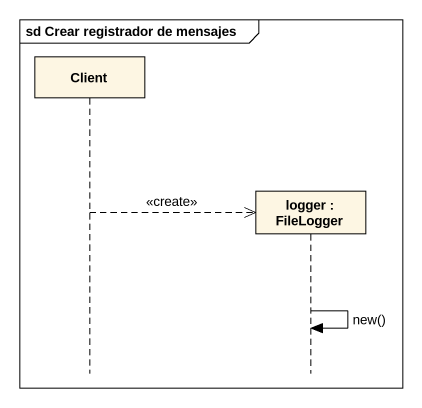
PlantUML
@startuml
mainframe sd Crear registrador de mensajes
hide footbox
participant Client
participant "logger : FileLogger" as logger

Client -->> logger ** : <<create>>
logger -> logger : new()
@enduml
